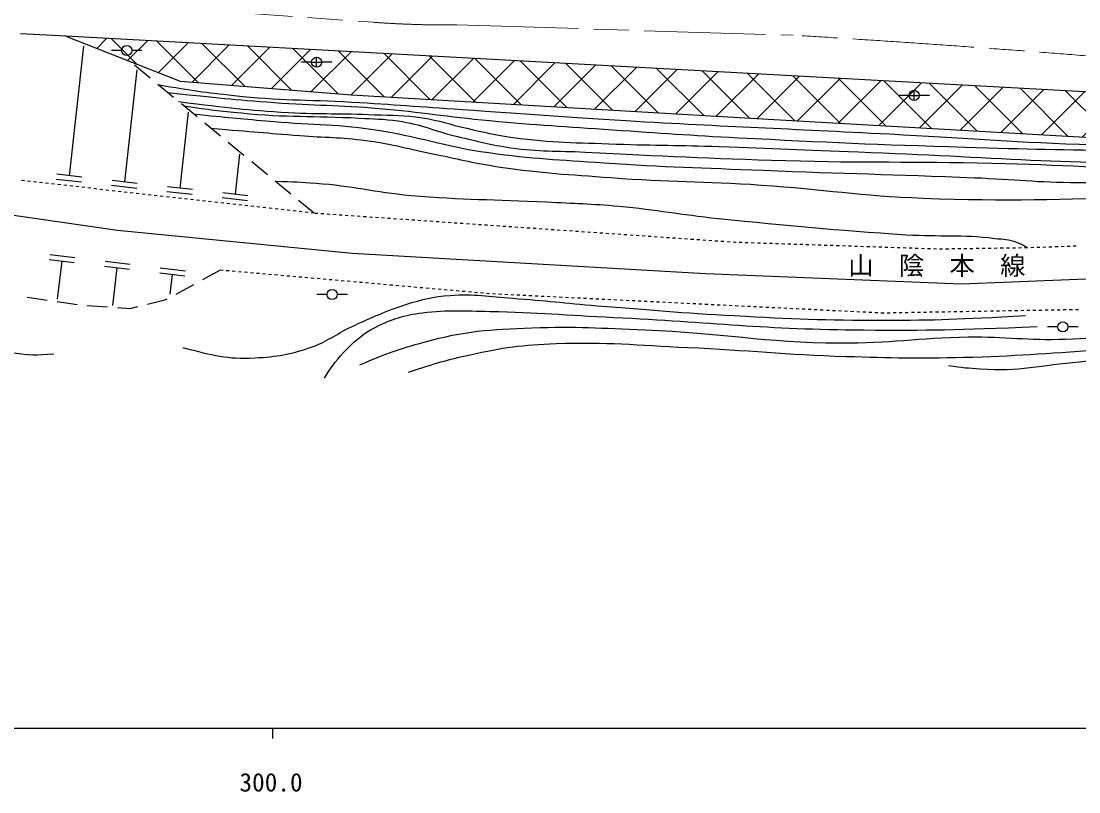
# Model space of a CAD drawing. Units: millimetres, scale not verified. Extents: x 40000 to 680000, y 20000 to 522488.
# Drawn here: x 343170 to 447612, y 198715 to 274851 of the extents above; entities that cross this region are included whole.
import ezdxf
from ezdxf.enums import TextEntityAlignment as Align

# ---------------------------------------------------------------- set-up
doc = ezdxf.new("R2010")
doc.units = ezdxf.units.MM
doc.header["$LTSCALE"] = 1000
doc.linetypes.add('CHAIN', pattern=[18.5, 12, -1.5, 3.5, -1.5])
for name, color, linetype, lineweight in [('M-BGD', 7, 'Continuous', 25), ('M-BMK', 2, 'CHAIN', 13), ('M-TTL-BAND', 7, 'Continuous', 25)]:
    doc.layers.add(name, color=color, linetype=linetype, lineweight=lineweight)
doc.styles.add('ＭＳ ゴシック', font='')
doc.styles.get('ＭＳ ゴシック').set_extended_font_data('MS Gothic')

# ---------------------------------------------------------------- blocks, each defined once
blk = doc.blocks.new('plus')
at = {"color": 0, "linetype": 'Continuous', "lineweight": -2}
for p, q in [((-1.25, 0), (1.25, 0)), ((0, -1.25), (0, 1.25))]:
    blk.add_line(p, q, dxfattribs=at)

msp = doc.modelspace()

# ---------------------------------------------------------------- hatches: boundary and pattern name
at = {"layer": 'M-BGD'}
h = msp.add_hatch(dxfattribs=at)
h.set_pattern_fill('USER', color=256, style=0, pattern_type=2)
h.set_pattern_definition([(45, (347588, 273352), (-2121.32, 2121.32), []), (135, (347588, 273352), (-2121.32, -2121.32), [])])
h.paths.add_polyline_path([(347588, 273352), (466325, 266887), (461997, 263530), (457942, 263023), (451458, 263192), (414645, 265283), (375805, 267564), (358860, 268929)])

# ---------------------------------------------------------------- linework, layer by layer
for p, q in [((347588, 273352), (343110, 273606)), ((466325, 266887), (347588, 273352)), ((347588, 273352), (358860, 268929)), ((347929, 259579), (349363, 272392)), ((353093, 271949), (352093, 271949)), ((355098, 271949), (354098, 271949)), ((371849, 270790), (370849, 270790)), ((373855, 270790), (372855, 270790)), ((353395, 258967), (354635, 270043)), ((355905, 269214), (354361, 270486)), ((358221, 267307), (356677, 268579)), ((358860, 268929), (375805, 267564)), ((375805, 267564), (414645, 265283)), ((430858, 267517), (429858, 267517)), ((432863, 267517), (431863, 267517)), ((360536, 265400), (358993, 266672)), ((358861, 258356), (359702, 265870)), ((414645, 265283), (451458, 263192)), ((362852, 263493), (361308, 264765)), ((365168, 261586), (363624, 262858)), ((364327, 257744), (364769, 261698)), ((367484, 259679), (365940, 260951)), ((343495, 259069), (343197, 259103)), ((344091, 259003), (343793, 259036)), ((349116, 258943), (346631, 259221)), ((349171, 259440), (346687, 259718)), ((354637, 258828), (352153, 259107)), ((369800, 257772), (368256, 259044)), ((344687, 258936), (344389, 258969)), ((345284, 258869), (344985, 258903)), ((345880, 258802), (345582, 258836)), ((346476, 258736), (346178, 258769)), ((347072, 258669), (346774, 258702)), ((347669, 258602), (347371, 258636)), ((348265, 258535), (347967, 258569)), ((348861, 258469), (348563, 258502)), ((349457, 258402), (349159, 258435)), ((350054, 258335), (349756, 258369)), ((350650, 258268), (350352, 258302)), ((351246, 258202), (350948, 258235)), ((351843, 258135), (351544, 258168)), ((354581, 258331), (352097, 258610)), ((352439, 258068), (352141, 258102)), ((353035, 258001), (352737, 258035)), ((360047, 257720), (357563, 257998)), ((360103, 258216), (357618, 258495)), ((328827, 257629), (352682, 254208)), ((353631, 257935), (353333, 257968)), ((354228, 257868), (353930, 257901)), ((354824, 257801), (354526, 257835)), ((355420, 257734), (355122, 257768)), ((356017, 257668), (355718, 257701)), ((356613, 257601), (356315, 257634)), ((357209, 257534), (356911, 257568)), ((357805, 257467), (357507, 257501)), ((358402, 257401), (358103, 257434)), ((358998, 257334), (358700, 257367)), ((359594, 257267), (359296, 257301)), ((360190, 257200), (359892, 257234)), ((360787, 257134), (360489, 257167)), ((361383, 257067), (361085, 257100)), ((361979, 257000), (361681, 257034)), ((362576, 256933), (362277, 256967)), ((365513, 257108), (363029, 257386)), ((365569, 257605), (363084, 257883)), ((372116, 255865), (370572, 257137)), ((363172, 256867), (362874, 256900)), ((363768, 256800), (363470, 256833)), ((364364, 256733), (364066, 256767)), ((364961, 256666), (364663, 256700)), ((365557, 256600), (365259, 256633)), ((366153, 256533), (365855, 256566)), ((366749, 256466), (366451, 256500)), ((367346, 256399), (367048, 256433)), ((367942, 256333), (367644, 256366)), ((368538, 256266), (368240, 256299)), ((369135, 256199), (368836, 256233)), ((369731, 256132), (369433, 256166)), ((370327, 256066), (370029, 256099)), ((370923, 255999), (370625, 256032)), ((371520, 255932), (371222, 255966)), ((372116, 255865), (371818, 255899)), ((372467, 255841), (372167, 255862)), ((373065, 255800), (372766, 255820)), ((373664, 255758), (373364, 255779)), ((374262, 255717), (373963, 255738)), ((374861, 255676), (374562, 255696)), ((375459, 255634), (375160, 255655)), ((376058, 255593), (375759, 255614)), ((376657, 255551), (376357, 255572)), ((377255, 255510), (376956, 255531)), ((377854, 255469), (377554, 255489)), ((378452, 255427), (378153, 255448)), ((379051, 255386), (378752, 255407)), ((379649, 255344), (379350, 255365)), ((380248, 255303), (379949, 255324)), ((380847, 255262), (380547, 255282)), ((381445, 255220), (381146, 255241)), ((382044, 255179), (381744, 255200)), ((382642, 255137), (382343, 255158)), ((383241, 255096), (382942, 255117)), ((383839, 255055), (383540, 255075)), ((384438, 255013), (384139, 255034)), ((385037, 254972), (384737, 254993)), ((385635, 254931), (385336, 254951)), ((386234, 254889), (385934, 254910)), ((386832, 254848), (386533, 254868)), ((352682, 254208), (375872, 251927)), ((387431, 254806), (387132, 254827)), ((388029, 254765), (387730, 254786)), ((388628, 254724), (388329, 254744)), ((389227, 254682), (388927, 254703)), ((389825, 254641), (389526, 254661)), ((390424, 254599), (390124, 254620)), ((391022, 254558), (390723, 254579)), ((391621, 254517), (391322, 254537)), ((392219, 254475), (391920, 254496)), ((392818, 254434), (392519, 254454)), ((393417, 254392), (393117, 254413)), ((394015, 254351), (393716, 254372)), ((394614, 254310), (394314, 254330)), ((395212, 254268), (394913, 254289)), ((395811, 254227), (395512, 254247)), ((396409, 254185), (396110, 254206)), ((397008, 254144), (396709, 254165)), ((397607, 254103), (397307, 254123)), ((398205, 254061), (397906, 254082)), ((398804, 254020), (398504, 254041)), ((399402, 253978), (399103, 253999)), ((400001, 253937), (399702, 253958)), ((400599, 253896), (400300, 253916)), ((401198, 253854), (400899, 253875)), ((401797, 253813), (401497, 253834)), ((402395, 253771), (402096, 253792)), ((402994, 253730), (402694, 253751)), ((403592, 253689), (403293, 253709)), ((404191, 253647), (403892, 253668)), ((404789, 253606), (404490, 253627)), ((405388, 253564), (405089, 253585)), ((405987, 253523), (405687, 253544)), ((406585, 253482), (406286, 253502)), ((407184, 253440), (406884, 253461)), ((407782, 253399), (407483, 253420)), ((408381, 253358), (408082, 253378)), ((408979, 253316), (408680, 253337)), ((409578, 253275), (409279, 253295)), ((410177, 253233), (409877, 253254)), ((410775, 253192), (410476, 253213)), ((411374, 253151), (411074, 253171)), ((411972, 253109), (411673, 253130)), ((412571, 253068), (412272, 253088)), ((413169, 253026), (412870, 253047)), ((413688, 252990), (413469, 253006)), ((413768, 252988), (413688, 252990)), ((414368, 252968), (414068, 252978)), ((414967, 252948), (414668, 252958)), ((415567, 252928), (415267, 252938)), ((416167, 252909), (415867, 252919)), ((416766, 252889), (416467, 252899)), ((417366, 252869), (417066, 252879)), ((417966, 252849), (417666, 252859)), ((418566, 252829), (418266, 252839)), ((419165, 252810), (418865, 252820)), ((419765, 252790), (419465, 252800)), ((420365, 252770), (420065, 252780)), ((420964, 252750), (420664, 252760)), ((345991, 251802), (348473, 251500)), ((375872, 251927), (410752, 249931)), ((421564, 252730), (421264, 252740)), ((422164, 252711), (421864, 252721)), ((422763, 252691), (422463, 252701)), ((423363, 252671), (423063, 252681)), ((423963, 252651), (423663, 252661)), ((424562, 252631), (424262, 252641)), ((425162, 252612), (424862, 252622)), ((425762, 252592), (425462, 252602)), ((426361, 252572), (426061, 252582)), ((426961, 252552), (426661, 252562)), ((427561, 252532), (427261, 252542)), ((428160, 252513), (427860, 252523)), ((428760, 252493), (428460, 252503)), ((429360, 252473), (429060, 252483)), ((429959, 252453), (429659, 252463)), ((430559, 252433), (430259, 252443)), ((431159, 252414), (430859, 252424)), ((431758, 252394), (431458, 252404)), ((432358, 252374), (432058, 252384)), ((432958, 252354), (432658, 252364)), ((433557, 252334), (433258, 252344)), ((434157, 252330), (433857, 252325)), ((434757, 252339), (434457, 252334)), ((435357, 252347), (435057, 252343)), ((435957, 252356), (435657, 252352)), ((436557, 252365), (436257, 252360)), ((437157, 252373), (436857, 252369)), ((437757, 252382), (437457, 252378)), ((438357, 252391), (438057, 252387)), ((438957, 252400), (438657, 252395)), ((439557, 252408), (439257, 252404)), ((440157, 252417), (439857, 252413)), ((440756, 252426), (440456, 252421)), ((441356, 252435), (441056, 252430)), ((441956, 252443), (441656, 252439)), ((442549, 252452), (442256, 252448)), ((442556, 252452), (442549, 252452)), ((443156, 252474), (442856, 252463)), ((443755, 252496), (443456, 252485)), ((444355, 252517), (444055, 252506)), ((444955, 252539), (444655, 252528)), ((445554, 252561), (445254, 252550)), ((446154, 252583), (445854, 252572)), ((446754, 252604), (446454, 252593)), ((447353, 252626), (447053, 252615)), ((345930, 251305), (348412, 251004)), ((347171, 251154), (346714, 247387)), ((351451, 251138), (353932, 250837)), ((351390, 250642), (353872, 250340)), ((352631, 250491), (352177, 246755)), ((356850, 249979), (359332, 249677)), ((356911, 250475), (359392, 250174)), ((358091, 249828), (357853, 247868)), ((362826, 250250), (361069, 249294)), ((363121, 250224), (362826, 250250)), ((363719, 250172), (363420, 250198)), ((364317, 250119), (364018, 250146)), ((364915, 250067), (364616, 250093)), ((365512, 250015), (365213, 250041)), ((366110, 249962), (365811, 249988)), ((366708, 249910), (366409, 249936)), ((367305, 249857), (367007, 249884)), ((367903, 249805), (367604, 249831)), ((368501, 249753), (368202, 249779)), ((369098, 249700), (368800, 249726)), ((369696, 249648), (369397, 249674)), ((370294, 249595), (369995, 249622)), ((410752, 249931), (436033, 248886)), ((436033, 248886), (461979, 249931)), ((360191, 248816), (358434, 247860)), ((370892, 249543), (370593, 249569)), ((371489, 249491), (371190, 249517)), ((372087, 249438), (371788, 249464)), ((372685, 249386), (372386, 249412)), ((373282, 249333), (372984, 249360)), ((373880, 249281), (373581, 249307)), ((374478, 249228), (374179, 249255)), ((375076, 249176), (374777, 249202)), ((375673, 249124), (375374, 249150)), ((376271, 249071), (375972, 249097)), ((376869, 249019), (376570, 249045)), ((377466, 248966), (377168, 248993)), ((378064, 248914), (377765, 248940)), ((378662, 248862), (378363, 248888)), ((379260, 248809), (378961, 248835)), ((379857, 248757), (379558, 248783)), ((380455, 248704), (380156, 248731)), ((381053, 248652), (380754, 248678)), ((381650, 248600), (381351, 248626)), ((382248, 248547), (381949, 248573)), ((345732, 247269), (343753, 247562)), ((373379, 247847), (372379, 247847)), ((375384, 247847), (374384, 247847)), ((382846, 248495), (382547, 248521)), ((383443, 248442), (383145, 248469)), ((384041, 248390), (383742, 248416)), ((384639, 248338), (384340, 248364)), ((385237, 248285), (384938, 248311)), ((385834, 248233), (385535, 248259)), ((386432, 248180), (386133, 248207)), ((387030, 248128), (386731, 248154)), ((387627, 248076), (387329, 248102)), ((388225, 248023), (387926, 248049)), ((388823, 247971), (388524, 247997)), ((389421, 247918), (389122, 247945)), ((390019, 247883), (389720, 247898)), ((390619, 247854), (390319, 247869)), ((391218, 247825), (390918, 247839)), ((391817, 247795), (391518, 247810)), ((392417, 247766), (392117, 247780)), ((393016, 247736), (392716, 247751)), ((393615, 247707), (393315, 247721)), ((394214, 247677), (393915, 247692)), ((394814, 247648), (394514, 247663)), ((395413, 247618), (395113, 247633)), ((396012, 247589), (395713, 247604)), ((396611, 247559), (396312, 247574)), ((397211, 247530), (396911, 247545)), ((348699, 246829), (346721, 247122)), ((351689, 246589), (349694, 246729)), ((353902, 246434), (352686, 246519)), ((354661, 246619), (353902, 246434)), ((357366, 247279), (355633, 246856)), ((357555, 247382), (357366, 247279)), ((397810, 247501), (397510, 247515)), ((398409, 247471), (398110, 247486)), ((399009, 247442), (398709, 247456)), ((399608, 247412), (399308, 247427)), ((400207, 247383), (399907, 247398)), ((400806, 247353), (400507, 247368)), ((401406, 247324), (401106, 247339)), ((402005, 247294), (401705, 247309)), ((402604, 247265), (402305, 247280)), ((403204, 247236), (402904, 247250)), ((403803, 247206), (403503, 247221)), ((404402, 247177), (404102, 247191)), ((405001, 247147), (404702, 247162)), ((405601, 247118), (405301, 247132)), ((406200, 247088), (405900, 247103)), ((406799, 247059), (406500, 247074)), ((407398, 247029), (407099, 247044)), ((407998, 247000), (407698, 247015)), ((408597, 246970), (408297, 246985)), ((409196, 246941), (408897, 246956)), ((409796, 246912), (409496, 246926)), ((410395, 246882), (410095, 246897)), ((410994, 246853), (410694, 246867)), ((411593, 246823), (411294, 246838)), ((412193, 246794), (411893, 246809)), ((412792, 246764), (412492, 246779)), ((413391, 246735), (413092, 246750)), ((413990, 246705), (413691, 246720)), ((414590, 246676), (414290, 246691)), ((415189, 246647), (414889, 246661)), ((415788, 246617), (415489, 246632)), ((416388, 246588), (416088, 246602)), ((416987, 246558), (416687, 246573)), ((417586, 246529), (417287, 246543)), ((418185, 246499), (417886, 246514)), ((418785, 246470), (418485, 246485)), ((419384, 246440), (419084, 246455)), ((419983, 246411), (419684, 246426)), ((420583, 246382), (420283, 246396)), ((421182, 246352), (420882, 246367)), ((421781, 246323), (421481, 246337)), ((422380, 246293), (422081, 246308)), ((422980, 246264), (422680, 246278)), ((423579, 246234), (423279, 246249)), ((424178, 246205), (423879, 246220)), ((424777, 246175), (424478, 246190)), ((425377, 246146), (425077, 246161)), ((425976, 246116), (425676, 246131)), ((426575, 246087), (426276, 246102)), ((427175, 246058), (426875, 246072)), ((427774, 246028), (427474, 246043)), ((428245, 246005), (428074, 246013)), ((428373, 246007), (428245, 246005)), ((428973, 246018), (428673, 246013)), ((429573, 246028), (429273, 246023)), ((430173, 246039), (429873, 246034)), ((430773, 246049), (430473, 246044)), ((431373, 246060), (431073, 246055)), ((431973, 246071), (431673, 246065)), ((432573, 246081), (432273, 246076)), ((433173, 246092), (432873, 246086)), ((433772, 246102), (433472, 246097)), ((434372, 246113), (434072, 246108)), ((434972, 246123), (434672, 246118)), ((435572, 246134), (435272, 246129)), ((436172, 246145), (435872, 246139)), ((436772, 246155), (436472, 246150)), ((437372, 246166), (437072, 246160)), ((437972, 246176), (437672, 246171)), ((438572, 246187), (438272, 246182)), ((439172, 246197), (438872, 246192)), ((439772, 246208), (439472, 246203)), ((440371, 246218), (440071, 246213)), ((440971, 246229), (440671, 246224)), ((441571, 246240), (441271, 246234)), ((442171, 246250), (441871, 246245)), ((442771, 246261), (442471, 246255)), ((443371, 246271), (443071, 246266)), ((443971, 246282), (443671, 246277)), ((444571, 246292), (444271, 246287)), ((445171, 246303), (444871, 246298)), ((445771, 246314), (445471, 246308)), ((446370, 246324), (446071, 246319)), ((446970, 246335), (446670, 246329)), ((447570, 246345), (447270, 246340)), ((445530, 244644), (444530, 244644)), ((447535, 244644), (446535, 244644))]:
    msp.add_line(p, q, dxfattribs=at)
for centre in [(353593, 271949), (372349, 270790), (431358, 267517), (373879, 247847), (446030, 244644)]:
    msp.add_circle(centre, 500, dxfattribs=at)
for points, knots in [([(356677, 268579), (360229, 267971), (361247, 267838), (364194, 267506), (368704, 266998), (371265, 267130), (375796, 266858), (380066, 266602), (382454, 266414), (386722, 266126), (393047, 265699), (396586, 265404), (402914, 265028), (413084, 264423), (418789, 264239), (428962, 263704), (436267, 263320), (440351, 262956), (447661, 262690), (451200, 262562), (453187, 262511), (456728, 262578), (459824, 262636), (461555, 262783), (464641, 263028), (468720, 263352), (471000, 263602), (475061, 264098), (479960, 264698), (482733, 264915), (487564, 265929), (492607, 266988), (495307, 268095), (500264, 269505), (505019, 270858), (507670, 271660), (512429, 272997), (518191, 274615), (520028, 275100), (527213, 277024)], [0, 0, 0, 0, 1, 1, 1, 2, 2, 2, 3, 3, 3, 4, 4, 4, 5, 5, 5, 6, 6, 6, 7, 7, 7, 8, 8, 8, 9, 9, 9, 10, 10, 10, 11, 11, 11, 12, 12, 12, 13, 13, 13, 13]), ([(357629, 267795), (362704, 267259), (364049, 267116), (368174, 266810), (372204, 266511), (374477, 266572), (378503, 266234), (382782, 265875), (385154, 265421), (389429, 265023), (394162, 264583), (396824, 264453), (401566, 264122), (406426, 263783), (409148, 263584), (414013, 263334), (422742, 262885), (427635, 262668), (436372, 262405), (442585, 262217), (446067, 262143), (452283, 262067), (457892, 261998), (461046, 261716), (466644, 262067), (471309, 262359), (473918, 262700), (478528, 263475), (484874, 264541), (488362, 265506), (494636, 266938), (501390, 268481), (505131, 269523), (511870, 271134), (517936, 272585), (519850, 273033), (527414, 274795)], [0, 0, 0, 0, 1, 1, 1, 2, 2, 2, 3, 3, 3, 4, 4, 4, 5, 5, 5, 6, 6, 6, 7, 7, 7, 8, 8, 8, 9, 9, 9, 10, 10, 10, 11, 11, 11, 12, 12, 12, 12]), ([(358702, 266911), (363873, 266276), (365316, 266067), (369578, 265830), (372882, 265647), (374741, 265759), (378045, 265605), (379902, 265518), (380960, 265600), (382795, 265305), (384528, 265026), (385455, 264652), (387169, 264272), (388944, 263878), (389929, 263590), (391731, 263352), (395686, 262829), (397938, 262865), (401925, 262714), (405898, 262563), (408127, 262603), (412100, 262470), (417469, 262290), (420474, 262106), (425842, 261925), (439142, 261478), (446595, 260565), (459898, 260940), (465153, 261088), (468111, 261154), (473330, 261785), (479141, 262487), (482367, 263125), (488114, 264234), (495547, 265669), (499658, 266731), (507038, 268416), (513862, 269975), (516022, 270489), (524483, 272514)], [0, 0, 0, 0, 1, 1, 1, 2, 2, 2, 3, 3, 3, 4, 4, 4, 5, 5, 5, 6, 6, 6, 7, 7, 7, 8, 8, 8, 9, 9, 9, 10, 10, 10, 11, 11, 11, 12, 12, 12, 13, 13, 13, 13]), ([(359228, 266478), (361924, 266079), (362688, 266006), (364914, 265781), (369428, 265326), (371987, 265518), (376516, 265275), (378036, 265193), (378895, 265205), (380403, 264993), (382745, 264664), (383955, 263985), (386260, 263454), (388312, 262981), (389452, 262653), (391535, 262346), (394377, 261927), (396007, 262061), (398876, 261914), (406612, 261517), (410948, 261311), (418691, 261079), (426630, 260840), (431083, 261022), (439023, 260825), (446130, 260649), (450106, 260342), (457214, 260206), (461349, 260126), (463674, 259934), (467802, 260178), (471721, 260409), (473894, 260832), (477771, 261445), (483188, 262301), (486200, 262923), (491570, 264036), (496786, 265116), (499696, 265779), (504889, 266964), (512460, 268693), (514872, 269323), (524207, 271667)], [0, 0, 0, 0, 1, 1, 1, 2, 2, 2, 3, 3, 3, 4, 4, 4, 5, 5, 5, 6, 6, 6, 7, 7, 7, 8, 8, 8, 9, 9, 9, 10, 10, 10, 11, 11, 11, 12, 12, 12, 13, 13, 13, 14, 14, 14, 14]), ([(360193, 265683), (363677, 265329), (364571, 265245), (367379, 264991), (371511, 264617), (373862, 264745), (377967, 264146), (382452, 263491), (384854, 262482), (389344, 261865), (393753, 261259), (396253, 261160), (400693, 260851), (406833, 260424), (410284, 260367), (416434, 260119), (424583, 259790), (429152, 259712), (437301, 259387), (441278, 259228), (443500, 258927), (447481, 258908), (452976, 258881), (456056, 258999), (461547, 259246), (466915, 259488), (469935, 259532), (475275, 260133), (479703, 260632), (482120, 261351), (486511, 262118), (489281, 262603), (490862, 262728), (493607, 263343), (497891, 264304), (500195, 265226), (504463, 266258), (509285, 267423), (512018, 267940), (516881, 268919), (519749, 269496), (520665, 269680), (524231, 270355)], [0, 0, 0, 0, 1, 1, 1, 2, 2, 2, 3, 3, 3, 4, 4, 4, 5, 5, 5, 6, 6, 6, 7, 7, 7, 8, 8, 8, 9, 9, 9, 10, 10, 10, 11, 11, 11, 12, 12, 12, 13, 13, 13, 14, 14, 14, 14]), ([(361903, 264275), (366168, 263913), (367247, 263818), (370675, 263552), (373226, 263354), (374670, 263393), (377208, 263064), (379949, 262709), (381434, 262210), (384145, 261675), (386619, 261186), (387986, 260805), (390481, 260436), (394733, 259807), (397150, 259720), (401435, 259394), (407211, 258954), (410468, 259055), (416248, 258662), (422501, 258236), (425979, 257594), (432242, 257366), (440794, 257056), (445596, 257257), (454151, 257458), (460886, 257616), (464684, 257439), (471385, 258134), (478308, 258851), (482133, 259722), (488957, 261090), (497481, 262800), (502165, 264183), (510669, 265990), (515695, 267059), (517300, 267398), (523552, 268651)], [0, 0, 0, 0, 1, 1, 1, 2, 2, 2, 3, 3, 3, 4, 4, 4, 5, 5, 5, 6, 6, 6, 7, 7, 7, 8, 8, 8, 9, 9, 9, 10, 10, 10, 11, 11, 11, 12, 12, 12, 12]), ([(368256, 259044), (370162, 258996), (370697, 258951), (372258, 258844), (375946, 258590), (377963, 257972), (381645, 257642), (386866, 257174), (389814, 257270), (395049, 256994), (397844, 256847), (399415, 256826), (402202, 256572), (406043, 256221), (408165, 255757), (412001, 255361), (419250, 254613), (423317, 254238), (430587, 253756), (433993, 253530), (435933, 253831), (439317, 253390), (440162, 253280), (440676, 253334), (441466, 253014), (441910, 252835), (442097, 252748), (442556, 252452)], [0, 0, 0, 0, 1, 1, 1, 2, 2, 2, 3, 3, 3, 4, 4, 4, 5, 5, 5, 6, 6, 6, 7, 7, 7, 8, 8, 8, 9, 9, 9, 9]), ([(309292, 254794), (314858, 253970), (316273, 253772), (320739, 253063), (322538, 252777), (323574, 252755), (325343, 252321), (327145, 251879), (328102, 251396), (329736, 250519), (330974, 249855), (331573, 249317), (332665, 248435), (334157, 247229), (334665, 246187), (336157, 244981), (336975, 244319), (337401, 243868), (338353, 243422), (339876, 242710), (340787, 242359), (342446, 242089), (343967, 241843), (344626, 241867), (346388, 241977)], [0, 0, 0, 0, 1, 1, 1, 2, 2, 2, 3, 3, 3, 4, 4, 4, 5, 5, 5, 6, 6, 6, 7, 7, 7, 8, 8, 8, 8]), ([(359122, 242603), (362214, 241832), (363439, 241438), (366246, 241590), (368448, 241708), (369706, 241921), (371794, 242632), (373451, 243196), (374204, 243922), (375792, 244659), (377851, 245615), (379011, 246159), (381171, 246856), (382828, 247390), (383800, 247621), (385536, 247757), (387951, 247946), (389315, 247649), (391731, 247475), (394980, 247242), (396792, 247007), (400038, 246743), (405347, 246312), (408321, 246046), (413640, 245757), (419332, 245449), (422526, 245299), (428227, 245307), (433740, 245315), (435597, 245406), (442335, 245757)], [0, 0, 0, 0, 1, 1, 1, 2, 2, 2, 3, 3, 3, 4, 4, 4, 5, 5, 5, 6, 6, 6, 7, 7, 7, 8, 8, 8, 9, 9, 9, 10, 10, 10, 10]), ([(373117, 239587), (374010, 240961), (374333, 241461), (375342, 242459), (376335, 243441), (376933, 244010), (378186, 244627), (379878, 245461), (380933, 245802), (382804, 246035), (385381, 246357), (386854, 246236), (389450, 246176), (394239, 246066), (396915, 245821), (401700, 245585), (411325, 245110), (416703, 244401), (426340, 244346), (433040, 244308), (435315, 244339), (443489, 244684)], [0, 0, 0, 0, 1, 1, 1, 2, 2, 2, 3, 3, 3, 4, 4, 4, 5, 5, 5, 6, 6, 6, 7, 7, 7, 7]), ([(376602, 240893), (379440, 242115), (380425, 242440), (382966, 243145), (387007, 244267), (389420, 244401), (393611, 244554), (397975, 244712), (400426, 244530), (404790, 244356), (412308, 244057), (416486, 243112), (424010, 243061), (428965, 243027), (431727, 243579), (436682, 243652), (440428, 243708), (442527, 243294), (446270, 243441), (454554, 243767), (459152, 244649), (467433, 245046), (471718, 245252), (474133, 245486), (478415, 245215), (481312, 245032), (482981, 245115), (485807, 244455), (487312, 244103), (487885, 243963), (489609, 243357)], [0, 0, 0, 0, 1, 1, 1, 2, 2, 2, 3, 3, 3, 4, 4, 4, 5, 5, 5, 6, 6, 6, 7, 7, 7, 8, 8, 8, 9, 9, 9, 10, 10, 10, 10]), ([(381426, 240168), (384218, 241108), (385098, 241359), (387509, 241899), (390772, 242631), (392657, 242872), (395999, 242998), (401063, 243188), (403904, 242837), (408967, 242617), (415092, 242352), (418510, 241910), (424638, 241730), (429157, 241598), (431692, 241529), (436212, 241646), (441382, 241779), (444272, 242027), (449433, 242364), (454865, 242719), (457900, 243035), (463330, 243420), (467767, 243735), (470246, 244310), (474693, 244180), (477364, 244103), (478859, 243874), (481493, 243420), (484029, 242983), (484921, 242748), (487914, 241942)], [0, 0, 0, 0, 1, 1, 1, 2, 2, 2, 3, 3, 3, 4, 4, 4, 5, 5, 5, 6, 6, 6, 7, 7, 7, 8, 8, 8, 9, 9, 9, 10, 10, 10, 10]), ([(434733, 240843), (436178, 240605), (436652, 240594), (437887, 240505), (441715, 240230), (443864, 240872), (447687, 241209), (452298, 241617), (454845, 242206), (459458, 242589), (464516, 243009), (467365, 243127), (472440, 243124), (475159, 243123), (476699, 243215), (479395, 242871), (481292, 242629), (481985, 242507), (484211, 241998)], [0, 0, 0, 0, 1, 1, 1, 2, 2, 2, 3, 3, 3, 4, 4, 4, 5, 5, 5, 6, 6, 6, 6])]:
    msp.add_open_spline(points, degree=3, knots=knots, dxfattribs=at)
at = {"layer": 'M-BMK'}
for p, q in [((339533, 277515), (377917, 274738)), ((386198, 274474), (419399, 273460))]:
    msp.add_line(p, q, dxfattribs=at)
for centre, radius, start, end in [((385401, 379242), 104771, 265.90379, 270.43599), ((335337, -1129032), 1405009, 85.08587, 86.56992)]:
    msp.add_arc(centre, radius, start, end, dxfattribs=at)
at = {"layer": 'M-TTL-BAND'}
for p, q in [((40000, 205000), (579000, 205000)), ((368000, 205000), (368000, 204000))]:
    msp.add_line(p, q, dxfattribs=at)

# ---------------------------------------------------------------- block references
at = {"layer": 'M-BGD', "xscale": 400, "yscale": 400}
for p in [(372349, 270790), (431358, 267517)]:
    msp.add_blockref('plus', p, dxfattribs=at)

# ---------------------------------------------------------------- texts
at = {"layer": 'M-BGD', "style": 'ＭＳ ゴシック'}
msp.add_text('山\u3000陰\u3000本\u3000線', height=1833, dxfattribs=at).set_placement((433591, 250705), align=Align.MIDDLE_CENTER)
at = {"layer": 'M-TTL-BAND', "style": 'ＭＳ ゴシック'}
msp.add_text('300.0', height=1833, dxfattribs=at).set_placement((367844, 198195), align=Align.BOTTOM_CENTER)

doc.saveas('drawing.dxf')
